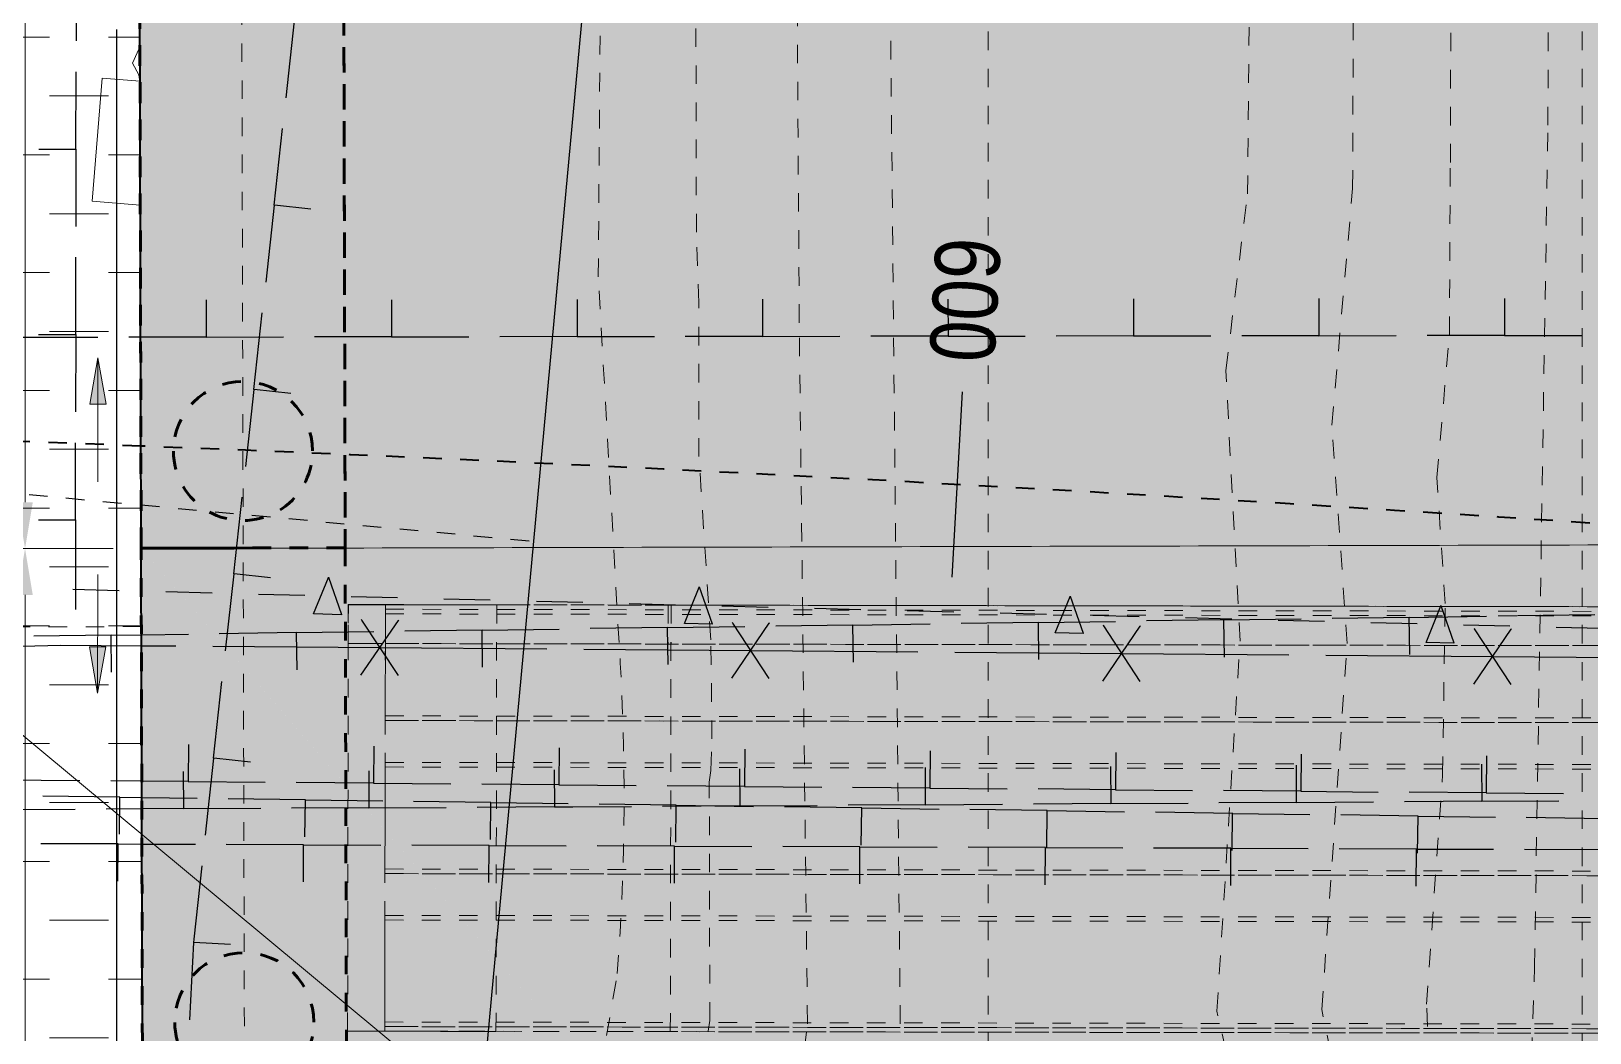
# Model space of a CAD drawing. Header units: metres. Extents: x 1 to 98, y 2 to 1697.
# Drawn here: x 16.1 to 24.51, y 1675.31 to 1680.71 of the extents above; entities that cross this region are included whole.
import ezdxf

# ---------------------------------------------------------------- set-up
doc = ezdxf.new("R2010")
doc.units = ezdxf.units.M
for name, pattern in [('ControlLine', [0.02, 0.0125, -0.0025, 0.0025, -0.0025]), ('DASHED2', [9.525, 6.35, -3.175]), ('Dot_Section Line', [0.02, 0, -0.02]), ('IMPORT-BDYS-Boundary _3_', [0.01, 0.009, -0.001]), ('IMPORT-LNMK-LaneLine3 _3__2_', [0.012, 0.003, -0.009]), ('JacobsDash', [0.0045, 0.003, -0.0015]), ('JacobsDemolished', [0.0045, 0.003, -0.0015]), ('JacobsGridLine', [0.0145, 0.01, -0.001, 0.0025, -0.001])]:
    doc.linetypes.add(name, pattern=pattern)
doc.layers.get('Defpoints').update_dxf_attribs({"color": 41})
for name, color, linetype, lineweight in [('BRIDGE-ABUTMENT-CONC', 7, 'Continuous', 50), ('D-BDGE', 7, 'Continuous', 13), ('D-BDGE-FLOOR', 7, 'Continuous', 50), ('D-BDGE-FLOOR-PAT', 7, 'Continuous', 50), ('D-BDGE-FNDN-PILE-CONC', 7, 'Continuous', 50), ('D-BDGE-LINE', 7, 'Continuous', 9), ('D-ENHA-ANNO-TEXT', 7, 'Continuous', 9), ('D-ENHA-GEN-LINE', 7, 'Continuous', 9), ('D-ENHA-GEN-LINE-GRIDS', 7, 'Continuous', 9), ('D-ENHA-TEXT', 7, 'Continuous', 9), ('D-ENHA-TEXT-DIMS', 7, 'Continuous', 9)]:
    doc.layers.add(name, color=color, linetype=linetype, lineweight=lineweight)
for name, color, linetype, lineweight, true_color in [('BRIDGE-FNDN-CONC', 7, 'Continuous', 13, 0x8c8cc6), ('D-BDGE-DECK', 7, 'Continuous', 13, 0x8c8cc6), ('D-BDGE-DECK-PAT', 7, 'Continuous', 13, 0x8c8cc6), ('D-BDGE-FNDN', 7, 'Continuous', 13, 0x8c8cc6), ('D-BDGE-FRAMING', 7, 'Continuous', 13, 0x8c8cc6), ('D-BDGE-INT-WALL', 7, 'Continuous', 13, 0x8c8cc6)]:
    doc.layers.add(name, color=color, linetype=linetype, lineweight=lineweight, true_color=true_color)
doc.styles.add('Arial Narrow', font='ARIALN.TTF', dxfattribs={"height": 0.35})
doc.styles.add('Arial Narrow_3', font='ARIALN.TTF', dxfattribs={"height": 0.25})
doc.dimstyles.new('Dimension_Standard_O__mm_', dxfattribs={"dimscale": 0.3048, "dimtxt": 0.255858, "dimasz": 0.82021, "dimexe": 0.787402, "dimexo": 0.492126, "dimgap": 0.492126, "dimtad": 1, "dimdec": 0, "dimlfac": 1000, "dimzin": 0, "dimdsep": 46, "dimtxsty": 'Arial Narrow_3', "dimsah": 1, "dimcen": 0.09, "dimaunit": 1, "dimadec": 4, "dimazin": 0, "dimtfac": 1, "dimtdec": 4, "dimtix": 1, "dimtmove": 0, "dimatfit": 3, "dimfxl": 1, "dimtvp": 1, "dimtfill": 1, "dimtolj": 1, "dimtzin": 0, "dimlwd": 18, "dimlwe": 18, "dimarcsym": 2})
doc.dimstyles.new('Dimension_Standard_O__mm__1', dxfattribs={"dimscale": 0.3048, "dimtxt": 0.255858, "dimasz": 0.82021, "dimexe": 0.787402, "dimexo": 0.492126, "dimgap": 0.492126, "dimtad": 1, "dimdec": 0, "dimlfac": 1000, "dimzin": 0, "dimdsep": 46, "dimtxsty": 'Arial Narrow_3', "dimsah": 1, "dimcen": 0.09, "dimaunit": 1, "dimadec": 4, "dimazin": 0, "dimtfac": 1, "dimtdec": 4, "dimtix": 1, "dimtmove": 2, "dimatfit": 3, "dimfxl": 1, "dimtvp": 1, "dimtfill": 1, "dimtolj": 1, "dimtzin": 0, "dimlwd": 18, "dimlwe": 18, "dimarcsym": 2})

# ---------------------------------------------------------------- blocks, each defined once
blk = doc.blocks.new('T2DPAA-T2D-PWA-RW-M2D-000002_ControlLinesMinor_rvt-1-DRG-2871021 - GENERAL ARRANGEMENT PLAN')
at = {"layer": 'D-BDGE', "color": 150, "linetype": 'ControlLine', "lineweight": 35, "true_color": 0x0080ff}
for start, end in [(87.757042, 88.084692), (85.910774, 87.757042)]:
    blk.add_arc((565.271, 1398.6902), 280, start, end, dxfattribs=at)
at = {"layer": 'D-ENHA-GEN-LINE', "color": 150, "lineweight": 25, "true_color": 0x0080ff}
blk.add_line((580.6558, 1678.768), (580.6009, 1677.7695), dxfattribs=at)
at = {"layer": 'D-ENHA-GEN-LINE', "color": 150, "lineweight": 18, "true_color": 0x0080ff, "insert": (580.8656, 1679.589), "char_height": 0.35, "width": 0.817721, "attachment_point": 1, "rotation": 266.85588, "style": 'Arial Narrow'}
blk.add_mtext('600', dxfattribs=at)
blk = doc.blocks.new('T2DPAA-T2D-PWA-SU-M2D-000003_250_dwg-40806560-DRG-2871021 - GENERAL ARRANGEMENT PLAN')
at = {"color": 41, "lineweight": 25, "true_color": 0xffd0a3}
for p, q in [((22.5255, 1588.6465), (22.5144, 1588.23)), ((21.4094, 1587.8607), (21.3757, 1588.276)), ((22.4988, 1587.6469), (22.4877, 1587.2304)), ((29.1676, 1587.492), (29.5828, 1587.5267)), ((28.1711, 1587.4086), (28.5863, 1587.4434)), ((27.1746, 1587.3253), (27.5898, 1587.36)), ((21.4903, 1586.8641), (21.4566, 1587.2794)), ((26.1782, 1587.2419), (26.5934, 1587.2767)), ((25.1817, 1587.1586), (25.5969, 1587.1933)), ((24.1852, 1587.0752), (24.6004, 1587.11)), ((23.1888, 1586.9919), (23.604, 1587.0266)), ((22.1923, 1586.9085), (22.6075, 1586.9432)), ((21.1958, 1586.8252), (21.611, 1586.8599)), ((21.8407, 1586.8791), (21.7771, 1586.8738)), ((22.4721, 1586.6474), (22.4609, 1586.2309)), ((21.5712, 1585.8674), (21.5375, 1586.2827)), ((29.7766, 1586.0308), (29.3619, 1585.9909)), ((28.7813, 1585.935), (28.3665, 1585.895)), ((27.7859, 1585.8391), (27.3712, 1585.7992)), ((26.7906, 1585.7433), (26.3759, 1585.7033)), ((22.4453, 1585.6478), (22.4342, 1585.2313)), ((25.7952, 1585.6474), (25.3805, 1585.6075)), ((24.7999, 1585.5516), (24.3852, 1585.5117)), ((23.8045, 1585.4558), (23.3898, 1585.4158)), ((22.8092, 1585.3599), (22.3945, 1585.32)), ((21.8138, 1585.2641), (21.3991, 1585.2242)), ((21.9766, 1585.2798), (22.2286, 1585.304)), ((29.2518, 1584.9792), (29.6668, 1585.0161)), ((29.2728, 1585.0253), (29.6883, 1585.0559)), ((27.2783, 1584.8786), (27.6938, 1584.9092)), ((28.2558, 1584.8907), (28.6708, 1584.9276)), ((28.2755, 1584.952), (28.6911, 1584.9825)), ((29.9144, 1584.9388), (29.4987, 1584.9106)), ((26.281, 1584.8053), (26.6966, 1584.8358)), ((27.2597, 1584.8022), (27.6747, 1584.8391)), ((28.9168, 1584.8712), (28.5011, 1584.843)), ((25.2838, 1584.7319), (25.6993, 1584.7625)), ((26.2637, 1584.7138), (26.6787, 1584.7506)), ((26.9215, 1584.7358), (26.5058, 1584.7076)), ((27.9191, 1584.8035), (27.5034, 1584.7753)), ((29.9188, 1584.7714), (29.5034, 1584.7388)), ((24.2865, 1584.6586), (24.702, 1584.6891)), ((25.2677, 1584.6253), (25.6827, 1584.6622)), ((25.9238, 1584.6682), (25.5081, 1584.64)), ((28.9219, 1584.6931), (28.5065, 1584.6604)), ((22.4186, 1584.6482), (22.4075, 1584.2317)), ((23.2893, 1584.5852), (23.7048, 1584.6158)), ((24.9261, 1584.6005), (24.5104, 1584.5723)), ((27.925, 1584.6148), (27.5096, 1584.5821)), ((22.0433, 1584.4936), (21.8765, 1584.4813)), ((22.292, 1584.5119), (22.7075, 1584.5424)), ((23.2754, 1584.4504), (23.6905, 1584.4865)), ((23.9285, 1584.5329), (23.5128, 1584.5047)), ((26.9281, 1584.5364), (26.5128, 1584.5038)), ((21.9332, 1584.3975), (21.5175, 1584.3693)), ((22.0508, 1584.4055), (22.3489, 1584.4257)), ((22.2792, 1584.3637), (22.6943, 1584.3998)), ((22.9308, 1584.4652), (22.5151, 1584.437)), ((25.9313, 1584.4581), (25.5159, 1584.4255)), ((21.2831, 1584.2771), (21.6981, 1584.3132)), ((22.056, 1584.3443), (21.8642, 1584.3276)), ((24.9344, 1584.3798), (24.519, 1584.3472)), ((23.9375, 1584.3015), (23.5221, 1584.2688)), ((21.9437, 1584.1448), (21.5284, 1584.1122)), ((22.0721, 1584.1549), (22.3591, 1584.1775)), ((22.9406, 1584.2231), (22.5252, 1584.1905))]:
    blk.add_line(p, q, dxfattribs=at)
at = {"color": 21, "lineweight": 25, "true_color": 0xdea3a3}
for p, q in [((29.0763, 1585.9194), (29.3259, 1585.9336)), ((29.5755, 1585.9477), (29.8251, 1585.9619)), ((27.5787, 1585.8342), (27.8283, 1585.8484)), ((28.0779, 1585.8626), (28.3275, 1585.8768)), ((28.5771, 1585.891), (28.8267, 1585.9052)), ((26.0811, 1585.7491), (26.3307, 1585.7633)), ((26.5803, 1585.7775), (26.8299, 1585.7917)), ((27.0795, 1585.8058), (27.3291, 1585.82)), ((24.5835, 1585.664), (24.8331, 1585.6781)), ((25.0827, 1585.6923), (25.3323, 1585.7065)), ((25.5819, 1585.7207), (25.8315, 1585.7349)), ((23.086, 1585.5788), (23.3356, 1585.593)), ((23.5851, 1585.6072), (23.8347, 1585.6214)), ((24.0843, 1585.6356), (24.3339, 1585.6498)), ((21.5884, 1585.4937), (21.838, 1585.5079)), ((22.0876, 1585.5221), (22.3372, 1585.5363)), ((22.5868, 1585.5504), (22.8364, 1585.5646)), ((21.9816, 1585.2209), (22.1664, 1585.2346))]:
    blk.add_line(p, q, dxfattribs=at)
at = {"color": 41, "lineweight": 25, "true_color": 0xffd0a3, "flags": 128}
for points in [[(21.1291, 1588.8412), (21.3269, 1588.8573), (21.3284, 1588.8574), (21.3622, 1588.4421)], [(22.6987, 1587.6416), (22.5004, 1587.6469), (22.4988, 1587.6469), (22.5099, 1588.0634)], [(21.21, 1587.8446), (21.4078, 1587.8606), (21.4094, 1587.8607), (21.4431, 1587.4455)], [(29.1509, 1587.6913), (29.1674, 1587.4935), (29.1676, 1587.492), (28.7524, 1587.4573)], [(28.1544, 1587.6079), (28.171, 1587.4102), (28.1711, 1587.4086), (27.7559, 1587.3739)], [(27.158, 1587.5246), (27.1745, 1587.3268), (27.1746, 1587.3253), (26.7594, 1587.2906)], [(26.1615, 1587.4412), (26.178, 1587.2435), (26.1782, 1587.2419), (25.763, 1587.2072)], [(25.165, 1587.3579), (25.1816, 1587.1601), (25.1817, 1587.1586), (24.7665, 1587.1238)], [(24.1686, 1587.2745), (24.1851, 1587.0768), (24.1852, 1587.0752), (23.77, 1587.0405)], [(23.1721, 1587.1912), (23.1886, 1586.9934), (23.1888, 1586.9919), (22.7736, 1586.9571)], [(22.1756, 1587.1078), (22.1922, 1586.9101), (22.1923, 1586.9085), (21.8407, 1586.8791)], [(22.672, 1586.642), (22.4736, 1586.6473), (22.4721, 1586.6474), (22.4832, 1587.0639)], [(21.291, 1586.8479), (21.4888, 1586.8639), (21.4903, 1586.8641), (21.524, 1586.4488)], [(22.6453, 1585.6424), (22.4469, 1585.6477), (22.4453, 1585.6478), (22.4565, 1586.0643)], [(28.8004, 1585.7359), (28.7814, 1585.9334), (28.7813, 1585.935), (29.196, 1585.9749)], [(21.3719, 1585.8512), (21.5697, 1585.8673), (21.5712, 1585.8674), (21.6104, 1585.3856)], [(27.8051, 1585.64), (27.7861, 1585.8376), (27.7859, 1585.8391), (28.2007, 1585.879)], [(26.8098, 1585.5442), (26.7907, 1585.7417), (26.7906, 1585.7433), (27.2053, 1585.7832)], [(25.8144, 1585.4484), (25.7954, 1585.6459), (25.7952, 1585.6474), (26.21, 1585.6874)], [(24.8191, 1585.3525), (24.8, 1585.55), (24.7999, 1585.5516), (25.2146, 1585.5915)], [(23.8237, 1585.2567), (23.8047, 1585.4542), (23.8045, 1585.4558), (24.2193, 1585.4957)], [(22.8284, 1585.1608), (22.8093, 1585.3584), (22.8092, 1585.3599), (23.2239, 1585.3999)], [(21.833, 1585.065), (21.814, 1585.2625), (21.8138, 1585.2641), (21.9766, 1585.2798)], [(29.2341, 1585.1784), (29.2516, 1584.9807), (29.2518, 1584.9792), (28.8368, 1584.9423)], [(29.2581, 1585.2248), (29.2727, 1585.0269), (29.2728, 1585.0253), (28.8573, 1584.9948)], [(27.2636, 1585.0781), (27.2782, 1584.8802), (27.2783, 1584.8786), (26.8628, 1584.8481)], [(28.2381, 1585.0899), (28.2556, 1584.8923), (28.2558, 1584.8907), (27.8407, 1584.8538)], [(28.2609, 1585.1514), (28.2754, 1584.9535), (28.2755, 1584.952), (27.86, 1584.9214)], [(22.6185, 1584.6428), (22.4202, 1584.6481), (22.4186, 1584.6482), (22.4297, 1585.0647)], [(26.2664, 1585.0047), (26.2809, 1584.8068), (26.281, 1584.8053), (25.8655, 1584.7747)], [(27.242, 1585.0015), (27.2596, 1584.8038), (27.2597, 1584.8022), (26.8447, 1584.7654)], [(25.2691, 1584.9314), (25.2837, 1584.7335), (25.2838, 1584.7319), (24.8682, 1584.7014)], [(26.246, 1584.913), (26.2636, 1584.7153), (26.2637, 1584.7138), (25.8487, 1584.6769)], [(24.2718, 1584.858), (24.2864, 1584.6601), (24.2865, 1584.6586), (23.871, 1584.628)], [(25.25, 1584.8245), (25.2675, 1584.6268), (25.2677, 1584.6253), (24.8527, 1584.5884)], [(27.9326, 1584.604), (27.9192, 1584.8019), (27.9191, 1584.8035), (28.3348, 1584.8317)], [(28.9303, 1584.6716), (28.9169, 1584.8696), (28.9168, 1584.8712), (29.3325, 1584.8994)], [(23.2746, 1584.7847), (23.2891, 1584.5868), (23.2893, 1584.5852), (22.8737, 1584.5547)], [(24.2543, 1584.7362), (24.2715, 1584.5385), (24.2716, 1584.537), (23.8565, 1584.5009)], [(26.935, 1584.5363), (26.9216, 1584.7343), (26.9215, 1584.7358), (27.3371, 1584.764)], [(22.2773, 1584.7113), (22.2919, 1584.5134), (22.292, 1584.5119), (22.0433, 1584.4936)], [(23.2581, 1584.6496), (23.2753, 1584.4519), (23.2754, 1584.4504), (22.8604, 1584.4143)], [(25.9373, 1584.4686), (25.9239, 1584.6666), (25.9238, 1584.6682), (26.3395, 1584.6964)], [(28.9376, 1584.4937), (28.922, 1584.6915), (28.9219, 1584.6931), (29.3373, 1584.7257)], [(24.2716, 1584.537), (24.3704, 1584.5456), (24.6867, 1584.5737)], [(24.9397, 1584.401), (24.9262, 1584.599), (24.9261, 1584.6005), (25.3418, 1584.6287)], [(26.9438, 1584.337), (26.9283, 1584.5349), (26.9281, 1584.5364), (27.3435, 1584.5691)], [(27.9407, 1584.4154), (27.9251, 1584.6132), (27.925, 1584.6148), (28.3404, 1584.6474)], [(22.2619, 1584.563), (22.2791, 1584.3653), (22.2792, 1584.3637), (22.056, 1584.3443)], [(22.9444, 1584.2656), (22.9309, 1584.4636), (22.9308, 1584.4652), (23.3465, 1584.4934)], [(23.942, 1584.3333), (23.9286, 1584.5313), (23.9285, 1584.5329), (24.3442, 1584.561)], [(25.9469, 1584.2587), (25.9314, 1584.4566), (25.9313, 1584.4581), (26.3466, 1584.4907)], [(20.8796, 1584.4035), (21.1324, 1584.4266), (21.2947, 1584.4385), (21.7103, 1584.4691)], [(21.9467, 1584.198), (21.9333, 1584.396), (21.9332, 1584.3975), (22.0508, 1584.4055)], [(24.95, 1584.1804), (24.9345, 1584.3782), (24.9344, 1584.3798), (25.3497, 1584.4124)], [(23.9532, 1584.1021), (23.9376, 1584.2999), (23.9375, 1584.3015), (24.3529, 1584.3341)], [(22.9563, 1584.0238), (22.9407, 1584.2216), (22.9406, 1584.2231), (23.356, 1584.2558)], [(21.9594, 1583.9454), (21.9439, 1584.1433), (21.9437, 1584.1448), (22.0721, 1584.1549)], [(22.403, 1584.0651), (22.3924, 1583.6676), (22.3929, 1583.6486), (22.4049, 1583.2321)], [(22.5928, 1583.6543), (22.3945, 1583.6486), (22.3929, 1583.6486)]]:
    blk.add_lwpolyline(points, dxfattribs=at)
at = {"color": 21, "lineweight": 25, "true_color": 0xdea3a3, "flags": 128}
for points in [[(28.8823, 1585.8082), (28.9459, 1586.0105), (28.9458, 1586.0121), (29.0319, 1585.8182), (29.032, 1585.8167)], [(26.8855, 1585.6947), (26.9491, 1585.897), (26.949, 1585.8986), (27.0352, 1585.7047), (27.0353, 1585.7032)], [(24.8887, 1585.5811), (24.9523, 1585.7835), (24.9523, 1585.7851), (25.0384, 1585.5912), (25.0385, 1585.5897)], [(22.892, 1585.4676), (22.9556, 1585.67), (22.9555, 1585.6716), (23.0416, 1585.4777), (23.0417, 1585.4761)]]:
    blk.add_lwpolyline(points, close=True, dxfattribs=at)
for points in [[(29.1574, 1585.6051), (29.3339, 1585.9167), (29.3361, 1585.9192)], [(28.3492, 1585.6953), (29.2467, 1585.7622), (30.1443, 1585.829)], [(29.3584, 1585.6201), (29.1376, 1585.9021), (29.1351, 1585.9043)], [(27.3639, 1585.4715), (27.1431, 1585.7535), (27.1406, 1585.7557)], [(27.1629, 1585.4565), (27.3395, 1585.7681), (27.3416, 1585.7706)], [(26.3548, 1585.5467), (27.2523, 1585.6136), (28.1498, 1585.6804)], [(25.3694, 1585.3229), (25.1487, 1585.6049), (25.1462, 1585.6071)], [(25.1684, 1585.3079), (25.345, 1585.6195), (25.3471, 1585.622)], [(24.3603, 1585.3981), (25.2578, 1585.465), (26.1553, 1585.5318)], [(23.375, 1585.1743), (23.1542, 1585.4563), (23.1517, 1585.4584)], [(23.174, 1585.1593), (23.3505, 1585.4709), (23.3527, 1585.4734)], [(22.3658, 1585.2495), (23.2633, 1585.3164), (24.1608, 1585.3832)], [(20.3896, 1585.0584), (21.2698, 1585.1573), (21.5484, 1585.1886), (21.9816, 1585.2209)]]:
    blk.add_lwpolyline(points, dxfattribs=at)
blk = doc.blocks.new('T2DPAA-T2D-PWA-SU-M2D-000001_ExistingUtilities_rvt-1-DRG-2871021 - GENERAL ARRANGEMENT PLAN')
at = {"color": 254, "lineweight": 25, "true_color": 0xd0d0d0, "rotation": 355.285451560958}
blk.add_blockref('T2DPAA-T2D-PWA-SU-M2D-000003_250_dwg-40806560-DRG-2871021 - GENERAL ARRANGEMENT PLAN', (424.0329, 99.3486), dxfattribs=at)
blk = doc.blocks.new('T2DPAA-T2D-C3S-RW-M2D-100010_dwg-40802999-DRG-2871021 - GENERAL ARRANGEMENT PLAN')
at = {"color": 9, "linetype": 'IMPORT-LNMK-LaneLine3 _3__2_', "lineweight": 25, "true_color": 0xc3c3c3}
blk.add_line((250.8489, -111.1379), (252.4537, -111.154), dxfattribs=at)
at = {"color": 9, "lineweight": 25, "true_color": 0xc3c3c3, "flags": 128}
blk.add_lwpolyline([(254.6484, -104.3756), (254.6134, -107.8754), (254.5984, -109.3753), (254.5803, -111.1753), (254.5483, -114.3751), (254.5473, -114.4751)], dxfattribs=at)
at = {"color": 9, "linetype": 'IMPORT-LNMK-LaneLine3 _3__2_', "lineweight": 25, "true_color": 0xc3c3c3, "flags": 128}
blk.add_lwpolyline([(252.4561, -111.154), (252.6442, -111.1559), (254.5803, -111.1753)], dxfattribs=at)
blk = doc.blocks.new('T2DPAA-T2D-PWC-RW-M2D-100010_RoadDesign_rvt-1-DRG-2871021 - GENERAL ARRANGEMENT PLAN')
at = {"color": 9, "lineweight": 25, "true_color": 0xc3c3c3, "rotation": 355.285451560958}
blk.add_blockref('T2DPAA-T2D-C3S-RW-M2D-100010_dwg-40802999-DRG-2871021 - GENERAL ARRANGEMENT PLAN', (333.7642, 1809.6861), dxfattribs=at)
blk = doc.blocks.new('T2DPAA-T2D-PWA-SU-M2D-000002_dwg-40815123-DRG-2871021 - GENERAL ARRANGEMENT PLAN')
at = {"color": 254, "lineweight": 18, "true_color": 0xe1e1e1}
blk.add_line((32.912, 1566.8575), (32.6512, 1566.8575), dxfattribs=at)
at = {"color": 254, "lineweight": 18, "true_color": 0xe1e1e1, "flags": 128}
for points in [[(32.8568, 1567.5076), (32.8465, 1567.5588), (32.8076, 1567.6172), (32.8271, 1567.6757), (32.8398, 1567.7075)], [(32.6512, 1566.8575), (32.6512, 1567.5241), (32.8554, 1567.5241)]]:
    blk.add_lwpolyline(points, dxfattribs=at)
blk = doc.blocks.new('T2DPAA-T2D-PWA-SU-M2D-000001_dwg-40815111-DRG-2871021 - GENERAL ARRANGEMENT PLAN')
at = {"color": 254, "linetype": 'IMPORT-BDYS-Boundary _3_', "lineweight": 18, "true_color": 0xe1e1e1}
blk.add_line((111.3034, 1661.1725), (109.7095, 1661.0392), dxfattribs=at)
blk = doc.blocks.new('T2DPAA-T2D-PWA-SU-M2D-000100_Survey_rvt-1-DRG-2871021 - GENERAL ARRANGEMENT PLAN')
at = {"color": 254, "lineweight": 18, "true_color": 0xe1e1e1, "rotation": 355.285451560958}
for name, p in [('T2DPAA-T2D-PWA-SU-M2D-000002_dwg-40815123-DRG-2871021 - GENERAL ARRANGEMENT PLAN', (414.6424, 120.9232)), ('T2DPAA-T2D-PWA-SU-M2D-000001_dwg-40815111-DRG-2871021 - GENERAL ARRANGEMENT PLAN', (328.77, 31.0983))]:
    blk.add_blockref(name, p, dxfattribs=at)
blk = doc.blocks.new('06_SFR_GPS__Girder_Plank_Solid_demolished - 06_SFR_GPS__Girder_Plank_Solid_demolished-4989611-DRG-2871021 - GENERAL ARRANGEMENT PLAN')
at = {"layer": 'BRIDGE-FNDN-CONC', "color": 8, "linetype": 'JacobsDemolished', "true_color": 0x808080}
for p, q in [((-3.59, -0.3), (-3.59, 0.3)), ((-3.59, 0.3), (-3.59, 0.275)), ((-3.59, 0.275), (-3.59, 0.3)), ((-3.59, 0.3), (-3.59, -0.3)), ((-3.59, 0.3), (3.59, 0.3)), ((-3.59, 0.3), (3.59, 0.3)), ((-3.59, 0.3), (3.59, 0.3)), ((-3.59, 0.3), (3.59, 0.3)), ((-3.59, 0.275), (3.59, 0.275)), ((-3.59, 0.275), (3.59, 0.275)), ((3.59, -0.3), (3.59, 0.3)), ((3.59, 0.3), (3.59, 0.275)), ((3.59, 0.275), (3.59, 0.3)), ((3.59, 0.3), (3.59, -0.3)), ((-3.59, -0.3), (-3.59, -0.275)), ((-3.59, -0.275), (-3.59, -0.3)), ((-3.59, -0.275), (3.59, -0.275)), ((-3.59, -0.275), (3.59, -0.275)), ((3.59, -0.3), (-3.59, -0.3)), ((-3.59, -0.3), (3.59, -0.3)), ((-3.59, -0.3), (3.59, -0.3)), ((-3.59, -0.3), (3.59, -0.3)), ((3.59, -0.3), (3.59, -0.275)), ((3.59, -0.275), (3.59, -0.3))]:
    blk.add_line(p, q, dxfattribs=at)
blk = doc.blocks.new('Roofs 2 - Roofs 2-4993555-DRG-2871021 - GENERAL ARRANGEMENT PLAN')
at = {"layer": 'D-BDGE-DECK-PAT', "linetype": 'JacobsDemolished', "true_color": 0xc0c0c0, "transparency": 33554606}
for points in [[(439.3742, 1717.8976), (442.4016, 1718.2314), (442.4013, 1718.2345), (442.5122, 1718.2436), (445.1815, 1718.5379), (445.0628, 1720.0081), (439.2417, 1719.5381), (439.3672, 1717.9842)], [(439.3742, 1717.8976), (439.2417, 1719.5381), (438.4478, 1719.4739), (438.5016, 1719.4387), (438.5376, 1719.3934), (438.7094, 1719.2396), (438.907, 1718.9717), (439.0246, 1718.7768), (439.1769, 1718.463), (439.3446, 1717.9824)]]:
    blk.add_hatch(color=9, dxfattribs=at).paths.add_polyline_path(points)
at = {"layer": 'D-BDGE-DECK', "color": 8, "linetype": 'JacobsDemolished', "true_color": 0x808080}
for p, q in [((444.8634, 1719.992), (437.7067, 1719.4142)), ((439.2417, 1719.5381), (445.0628, 1720.0081)), ((445.0628, 1720.0081), (444.8634, 1719.992)), ((444.8634, 1719.992), (445.0485, 1717.6995)), ((445.0485, 1717.6995), (444.8634, 1719.992)), ((445.2479, 1717.7156), (445.0628, 1720.0081)), ((445.2479, 1717.7156), (445.0628, 1720.0081)), ((437.5074, 1719.3981), (439.2417, 1719.5381)), ((439.4268, 1717.2456), (439.2417, 1719.5381)), ((437.7067, 1719.4142), (437.5074, 1719.3981)), ((437.6925, 1717.1055), (437.5074, 1719.3981)), ((437.5074, 1719.3981), (437.6925, 1717.1055)), ((437.8918, 1717.1216), (437.7067, 1719.4142)), ((437.8918, 1717.1216), (437.7067, 1719.4142)), ((437.8918, 1717.1216), (445.0485, 1717.6995)), ((445.2479, 1717.7156), (439.4268, 1717.2456)), ((445.0485, 1717.6995), (445.2479, 1717.7156)), ((439.4268, 1717.2456), (437.6925, 1717.1055)), ((437.6925, 1717.1055), (437.8918, 1717.1216))]:
    blk.add_line(p, q, dxfattribs=at)
blk = doc.blocks.new('01_SFO_FRP_Pile_CastInPlace_CS - CAST-IN-PLACE PILE - 0750-7668704-DRG-2871021 - GENERAL ARRANGEMENT PLAN')
at = {"layer": 'D-BDGE-FNDN-PILE-CONC', "linetype": 'JacobsDash'}
for start, end in [(90, 270), (90, 270), (270, 90), (270, 90)]:
    blk.add_arc((0, 0), 0.375, start, end, dxfattribs=at)
blk = doc.blocks.new('DIMBLOCK1-DRG-2871021 - GENERAL ARRANGEMENT PLAN')
at = {"layer": 'D-ENHA-TEXT-DIMS', "color": 0, "lineweight": 18, "transparency": 16777216}
for p, q in [((16.5464, 1677.9231), (15.8304, 1677.9231)), ((16.0704, 1655.783), (16.0704, 1677.6731)), ((16.6016, 1655.533), (15.8304, 1655.533))]:
    blk.add_line(p, q, dxfattribs=at)
at = {"layer": 'D-ENHA-TEXT-DIMS', "color": 0, "transparency": 16777216}
for points in [[(16.0287, 1677.6731), (16.1121, 1677.6731), (16.0704, 1677.9231)], [(16.0287, 1655.783), (16.1121, 1655.783), (16.0704, 1655.533)]]:
    blk.add_solid(points, dxfattribs=at)
at = {"layer": 'Defpoints', "color": 0, "transparency": 16777216}
for p in [(16.0704, 1677.9231), (16.6964, 1677.9231), (16.7516, 1655.533)]:
    blk.add_point(p, dxfattribs=at)
at = {"layer": 'D-ENHA-TEXT-DIMS', "color": 0, "lineweight": 18, "transparency": 16777216, "insert": (15.7911, 1666.728), "char_height": 0.25, "width": 4.361765, "attachment_point": 5, "rotation": 90, "style": 'Arial Narrow_3', "bg_fill": 3, "box_fill_scale": 1.1, "bg_fill_color": 256, "bg_fill_true_color": 13158600, "bg_fill_transparency": 0}
blk.add_mtext('\\A1;CONSTRUCTION STAGE B', dxfattribs=at)
blk = doc.blocks.new('DIMBLOCK2-DRG-2871021 - GENERAL ARRANGEMENT PLAN')
at = {"layer": 'D-ENHA-TEXT-DIMS', "color": 0, "lineweight": 18, "transparency": 16777216}
for p, q in [((16.4628, 1691.2924), (15.8304, 1691.2924)), ((16.0704, 1691.0424), (16.0704, 1687.2874)), ((16.0704, 1678.1731), (16.0704, 1683.3728)), ((16.4964, 1677.9231), (15.8304, 1677.9231))]:
    blk.add_line(p, q, dxfattribs=at)
at = {"layer": 'D-ENHA-TEXT-DIMS', "color": 0, "transparency": 16777216}
for points in [[(16.0287, 1691.0424), (16.1121, 1691.0424), (16.0704, 1691.2924)], [(16.0287, 1678.1731), (16.1121, 1678.1731), (16.0704, 1677.9231)]]:
    blk.add_solid(points, dxfattribs=at)
at = {"layer": 'Defpoints', "color": 0, "transparency": 16777216}
for p in [(16.0704, 1691.2924), (16.6128, 1691.2924), (16.6464, 1677.9231)]:
    blk.add_point(p, dxfattribs=at)
at = {"layer": 'D-ENHA-TEXT-DIMS', "color": 0, "lineweight": 18, "transparency": 16777216, "insert": (15.5973, 1683.1492), "char_height": 0.25, "width": 4.361765, "attachment_point": 1, "rotation": 90, "line_spacing_factor": 0.974696, "style": 'Arial Narrow_3', "bg_fill": 3, "box_fill_scale": 1.1, "bg_fill_color": 256, "bg_fill_true_color": 13158600, "bg_fill_transparency": 0}
blk.add_mtext('\\A1;CONSTRUCTION STAGE A', dxfattribs=at)

msp = doc.modelspace()

# ---------------------------------------------------------------- hatches: boundary and pattern name
at = {"layer": 'D-BDGE-FLOOR-PAT', "lineweight": 5, "true_color": 0xc0c0c0}
for points in [[(16.6964, 1677.9231), (25.6964, 1677.9453), (25.6774, 1685.6627), (16.6753, 1686.4959), (16.6945, 1678.7207)], [(25.7222, 1667.4851), (25.6964, 1677.9453), (16.697, 1677.9225), (19.5714, 1674.5983), (24.5066, 1674.1415), (24.2878, 1671.7768), (24.2271, 1671.0933), (24.1902, 1671.1019), (24.1898, 1671.1002), (23.8266, 1671.1888), (22.9128, 1671.2466), (22.9127, 1671.2447), (22.4501, 1671.2692), (25.6662, 1667.5499)]]:
    msp.add_hatch(color=9, dxfattribs=at).paths.add_polyline_path(points)
h = msp.add_hatch(color=9, dxfattribs=at)
h.paths.add_polyline_path([(16.7222, 1667.463), (25.7222, 1667.4851), (22.4501, 1671.2692), (16.7121, 1671.5719), (16.7207, 1668.0748)])
h.paths.add_polyline_path([(19.5714, 1674.5983), (16.6964, 1677.9231), (16.7044, 1674.8637), (19.5308, 1674.6021)])
at = {"layer": 'D-BDGE-LINE'}
h = msp.add_hatch(dxfattribs=at)
h.set_pattern_fill('FP_4', color=256, style=0, pattern_type=2)
h.set_pattern_definition([(0, (-1228.7157, -1313.344), (0.3175, 0.3175), [0.3175, -0.3175])])
h.paths.add_polyline_path([(26.8219, 1655.4078), (27.7017, 1655.41), (27.6991, 1656.46), (27.4695, 1657.5303), (26.5056, 1657.529), (26.5025, 1659.7299), (27.3592, 1659.7311), (27.2662, 1690.444), (25.6662, 1690.444), (25.7691, 1656.4552), (26.8193, 1656.4578), (26.8202, 1656.098)])
h.paths.add_polyline_path([(15.1516, 1655.5308), (16.7516, 1655.5344), (16.6669, 1690.2374), (15.0665, 1690.3855), (15.134, 1662.7518)])
at = {"layer": 'D-ENHA-TEXT'}
for points in [[(16.4635, 1678.9522), (16.4195, 1678.7022), (16.5076, 1678.7022)], [(16.4604, 1677.1435), (16.5057, 1677.3932), (16.4176, 1677.3937)]]:
    msp.add_hatch(color=256, dxfattribs=at).paths.add_polyline_path(points)

# ---------------------------------------------------------------- linework, layer by layer
at = {"layer": 'BRIDGE-ABUTMENT-CONC', "linetype": 'JacobsDash'}
for p, q in [((17.7637, 1691.1907), (17.7964, 1677.9274)), ((17.7964, 1677.9274), (17.7637, 1691.1905)), ((16.6661, 1690.2375), (16.6964, 1677.9257)), ((16.6964, 1677.9257), (16.6661, 1690.2375)), ((16.6964, 1677.9257), (16.6964, 1677.9247)), ((16.6964, 1677.9247), (16.6964, 1677.9257)), ((16.6964, 1677.9247), (16.6964, 1677.9247)), ((16.7222, 1667.4628), (16.6964, 1677.9247)), ((17.7964, 1677.9274), (16.697, 1677.9247)), ((16.697, 1677.9247), (17.7964, 1677.9274)), ((17.2964, 1677.9262), (16.697, 1677.9247)), ((16.697, 1677.9247), (17.2964, 1677.9262)), ((17.7964, 1677.9274), (17.2964, 1677.9262)), ((17.2964, 1677.9262), (17.7964, 1677.9274)), ((17.7964, 1677.9274), (17.7964, 1677.9274)), ((17.7964, 1677.9274), (17.8222, 1667.4645))]:
    msp.add_line(p, q, dxfattribs=at)
at = {"layer": 'D-BDGE', "color": 8, "linetype": 'JacobsDash', "lineweight": 18, "true_color": 0x808080}
for p, q in [((23.228, 1679.8642), (23.288, 1694.687)), ((20.2445, 1679.1403), (20.1506, 1694.3)), ((23.7549, 1680.0048), (23.7964, 1693.7448)), ((24.2808, 1680.2056), (24.2919, 1682.5356)), ((20.7225, 1682.2602), (20.8161, 1672.5606)), ((22.6615, 1679.8355), (22.6835, 1682.2754)), ((19.6899, 1679.6285), (19.6846, 1682.0235)), ((19.1612, 1679.3882), (19.1785, 1681.7981)), ((24.2089, 1675.6662), (24.2808, 1680.2056)), ((23.7497, 1679.0748), (23.7549, 1680.0048)), ((23.1164, 1678.5891), (23.228, 1679.8642)), ((22.5445, 1678.8826), (22.6615, 1679.8355)), ((19.7039, 1679.2487), (19.6899, 1679.6285)), ((19.2729, 1677.4163), (19.1612, 1679.3882)), ((19.7039, 1678.4187), (19.7039, 1679.2487)), ((20.2887, 1675.3605), (20.2445, 1679.1403)), ((23.6824, 1678.3058), (23.7497, 1679.0748)), ((22.6209, 1677.4246), (22.5445, 1678.8826)), ((23.1988, 1677.4119), (23.1164, 1678.5891)), ((19.7679, 1677.4308), (19.7039, 1678.4187)), ((23.7272, 1677.6273), (23.6824, 1678.3058)), ((23.7128, 1676.7024), (23.7272, 1677.6273)), ((19.774, 1676.8968), (19.7679, 1677.4308)), ((22.4966, 1675.4285), (22.6209, 1677.4246)), ((23.0618, 1675.4367), (23.1988, 1677.4119)), ((19.7673, 1676.727), (19.774, 1676.8968)), ((19.7594, 1676.6625), (19.7673, 1676.727)), ((23.627, 1675.4654), (23.7128, 1676.7024)), ((19.7623, 1675.3775), (19.7594, 1676.6625)), ((24.0426, 1670.3888), (24.2089, 1675.6662)), ((19.1712, 1675.0993), (19.2635, 1675.6314)), ((22.5917, 1675.0143), (22.4966, 1675.4285)), ((23.1521, 1675.0061), (23.0618, 1675.4367)), ((23.6591, 1674.5459), (23.627, 1675.4654)), ((19.7219, 1675.1227), (19.7623, 1675.3775)), ((20.2488, 1675.0178), (20.2887, 1675.3605))]:
    msp.add_line(p, q, dxfattribs=at)
at = {"layer": 'D-BDGE', "color": 150, "linetype": 'DASHED2', "lineweight": 25, "true_color": 0x2492ff}
msp.add_line((16.5643, 1690.2469), (16.5643, 1655.534), dxfattribs=at)
at = {"layer": 'D-BDGE', "lineweight": 18}
msp.add_line((16.7516, 1655.5344), (16.6669, 1690.2374), dxfattribs=at)
at = {"layer": 'D-BDGE', "linetype": 'JacobsDash', "lineweight": 18}
for p, q in [((16.697, 1677.9231), (25.6964, 1677.9453)), ((25.6964, 1677.9453), (16.697, 1677.9231)), ((16.697, 1677.9231), (25.6964, 1677.9453))]:
    msp.add_line(p, q, dxfattribs=at)
at = {"layer": 'D-BDGE', "color": 8, "linetype": 'JacobsDash', "lineweight": 18, "true_color": 0x808080}
msp.add_arc((6.6554, 1676.5901), 12.6445, 355.65141, 3.74647, dxfattribs=at)
at = {"layer": 'D-BDGE-FLOOR', "lineweight": 35}
for p, q in [((16.6964, 1677.9231), (16.6635, 1691.2924)), ((16.7516, 1655.533), (16.6964, 1677.9231))]:
    msp.add_line(p, q, dxfattribs=at)
at = {"layer": 'D-BDGE-FNDN', "color": 8, "linetype": 'JacobsDemolished', "true_color": 0x808080}
for p, q in [((17.8095, 1675.3204), (17.8134, 1677.6204)), ((17.8134, 1677.6204), (17.8095, 1675.3204)), ((17.8134, 1677.6204), (18.6134, 1677.6191)), ((18.6134, 1677.6191), (17.8134, 1677.6204)), ((18.6134, 1677.6191), (18.6095, 1675.3191)), ((18.6095, 1675.3191), (18.6134, 1677.6191)), ((18.6095, 1675.3191), (17.8095, 1675.3204)), ((17.8095, 1675.3204), (18.6095, 1675.3191))]:
    msp.add_line(p, q, dxfattribs=at)
at = {"layer": 'D-BDGE-INT-WALL', "color": 8, "linetype": 'JacobsDemolished', "true_color": 0x808080}
for p, q in [((17.8131, 1677.4112), (17.8134, 1677.6212)), ((17.8134, 1677.6212), (17.8131, 1677.4112)), ((17.8134, 1677.6212), (25.3934, 1677.6081)), ((25.3934, 1677.6081), (17.8134, 1677.6212)), ((19.5376, 1677.6182), (19.5373, 1677.4082)), ((19.5534, 1677.6182), (19.5531, 1677.4082)), ((17.8131, 1677.4112), (25.3931, 1677.3981)), ((25.3931, 1677.3981), (17.8131, 1677.4112))]:
    msp.add_line(p, q, dxfattribs=at)
at = {"layer": 'D-ENHA-ANNO-TEXT', "color": 7, "linetype": 'Dot_Section Line', "true_color": 0xffffff}
for p, q in [((21.2632, 1653.011), (21.2632, 1695.6172)), ((24.4663, 1653.011), (24.4663, 1695.5489))]:
    msp.add_line(p, q, dxfattribs=at)
at = {"layer": 'D-ENHA-GEN-LINE-GRIDS', "linetype": 'JacobsGridLine', "lineweight": 18}
msp.add_line((17.2121, 1691.8475), (17.3049, 1654.1859), dxfattribs=at)
at = {"layer": 'D-ENHA-TEXT'}
for p, q in [((16.4635, 1678.9522), (16.4195, 1678.7022)), ((16.5076, 1678.7022), (16.4635, 1678.9522)), ((16.4635, 1678.9522), (16.4635, 1678.2834)), ((16.4195, 1678.7022), (16.5076, 1678.7022)), ((16.4635, 1678.2834), (16.4635, 1678.2829))]:
    msp.add_line(p, q, dxfattribs=at)

# ---------------------------------------------------------------- block references
at = {"color": 254, "lineweight": 5, "true_color": 0xe1e1e1}
msp.add_blockref('T2DPAA-T2D-PWA-SU-M2D-000100_Survey_rvt-1-DRG-2871021 - GENERAL ARRANGEMENT PLAN', (-559.5337, 0), dxfattribs=at)
at = {"lineweight": 5}
for name in ['T2DPAA-T2D-PWC-RW-M2D-100010_RoadDesign_rvt-1-DRG-2871021 - GENERAL ARRANGEMENT PLAN', 'T2DPAA-T2D-PWA-SU-M2D-000001_ExistingUtilities_rvt-1-DRG-2871021 - GENERAL ARRANGEMENT PLAN', 'T2DPAA-T2D-PWA-RW-M2D-000002_ControlLinesMinor_rvt-1-DRG-2871021 - GENERAL ARRANGEMENT PLAN']:
    msp.add_blockref(name, (-559.5337, 0), dxfattribs=at)
at = {"layer": 'D-BDGE-DECK', "color": 8, "linetype": 'JacobsDemolished', "true_color": 0x808080, "rotation": 355.285451560958}
msp.add_blockref('Roofs 2 - Roofs 2-4993555-DRG-2871021 - GENERAL ARRANGEMENT PLAN', (-559.5337, 0), dxfattribs=at)
at = {"layer": 'D-BDGE-FNDN', "color": 7, "linetype": 'JacobsDash', "lineweight": 50}
for p, rotation in [((17.2451, 1678.4489), 270.1411347535746), ((17.2527, 1675.3689), 270.1411347535742)]:
    msp.add_blockref('01_SFO_FRP_Pile_CastInPlace_CS - CAST-IN-PLACE PILE - 0750-7668704-DRG-2871021 - GENERAL ARRANGEMENT PLAN', p, dxfattribs=dict(at, rotation=rotation))
at = {"layer": 'D-BDGE-FRAMING', "color": 8, "linetype": 'JacobsDemolished', "true_color": 0x808080, "rotation": 359.9014799916078}
for p in [(21.6029, 1677.2896), (21.6014, 1676.464), (21.6, 1675.639)]:
    msp.add_blockref('06_SFR_GPS__Girder_Plank_Solid_demolished - 06_SFR_GPS__Girder_Plank_Solid_demolished-4989611-DRG-2871021 - GENERAL ARRANGEMENT PLAN', p, dxfattribs=at)

# ---------------------------------------------------------------- next in the draw order: dimensions: what is measured, and where the dimension line sits
at = {"layer": 'D-ENHA-TEXT-DIMS', "lineweight": 18}
dim = msp.add_linear_dim(base=(16.0704, 1677.9231), p1=(16.7516, 1655.533), p2=(16.6964, 1677.9231), angle=90, text='CONSTRUCTION STAGE B', dimstyle='Dimension_Standard_O__mm_', override={"dimpost": '<>', "dimfxl": 22.390138}, dxfattribs=at)
dim.commit()
dim.dimension.update_dxf_attribs({"geometry": 'DIMBLOCK1-DRG-2871021 - GENERAL ARRANGEMENT PLAN', "text_midpoint": (15.7911, 1666.728)})

# ---------------------------------------------------------------- next in the draw order: linework, layer by layer
at = {"layer": 'D-ENHA-TEXT'}
for p, q in [((16.4635, 1677.7505), (16.4635, 1677.7836)), ((16.4604, 1677.1435), (16.4635, 1677.7505)), ((16.5057, 1677.3932), (16.4176, 1677.3937)), ((16.4176, 1677.3937), (16.4604, 1677.1435)), ((16.4604, 1677.1435), (16.5057, 1677.3932))]:
    msp.add_line(p, q, dxfattribs=at)

# ---------------------------------------------------------------- next in the draw order: dimensions: what is measured, and where the dimension line sits
at = {"layer": 'D-ENHA-TEXT-DIMS', "lineweight": 18}
dim = msp.add_linear_dim(base=(16.0704, 1691.2924), p1=(16.6464, 1677.9231), p2=(16.6128, 1691.2924), angle=90, text='CONSTRUCTION STAGE A', dimstyle='Dimension_Standard_O__mm__1', override={"dimpost": '<>', "dimfxl": 13.369379}, dxfattribs=at)
dim.commit()
dim.dimension.update_dxf_attribs({"geometry": 'DIMBLOCK2-DRG-2871021 - GENERAL ARRANGEMENT PLAN', "text_midpoint": (15.764, 1685.3301), "dimtype": 160, "text_rotation": 90})

# ---------------------------------------------------------------- next in the draw order: linework, layer by layer
at = {"layer": 'D-ENHA-TEXT'}
msp.add_line((18.7434, 1674.6834), (14.5958, 1678.1307), dxfattribs=at)

doc.saveas('drawing.dxf')
